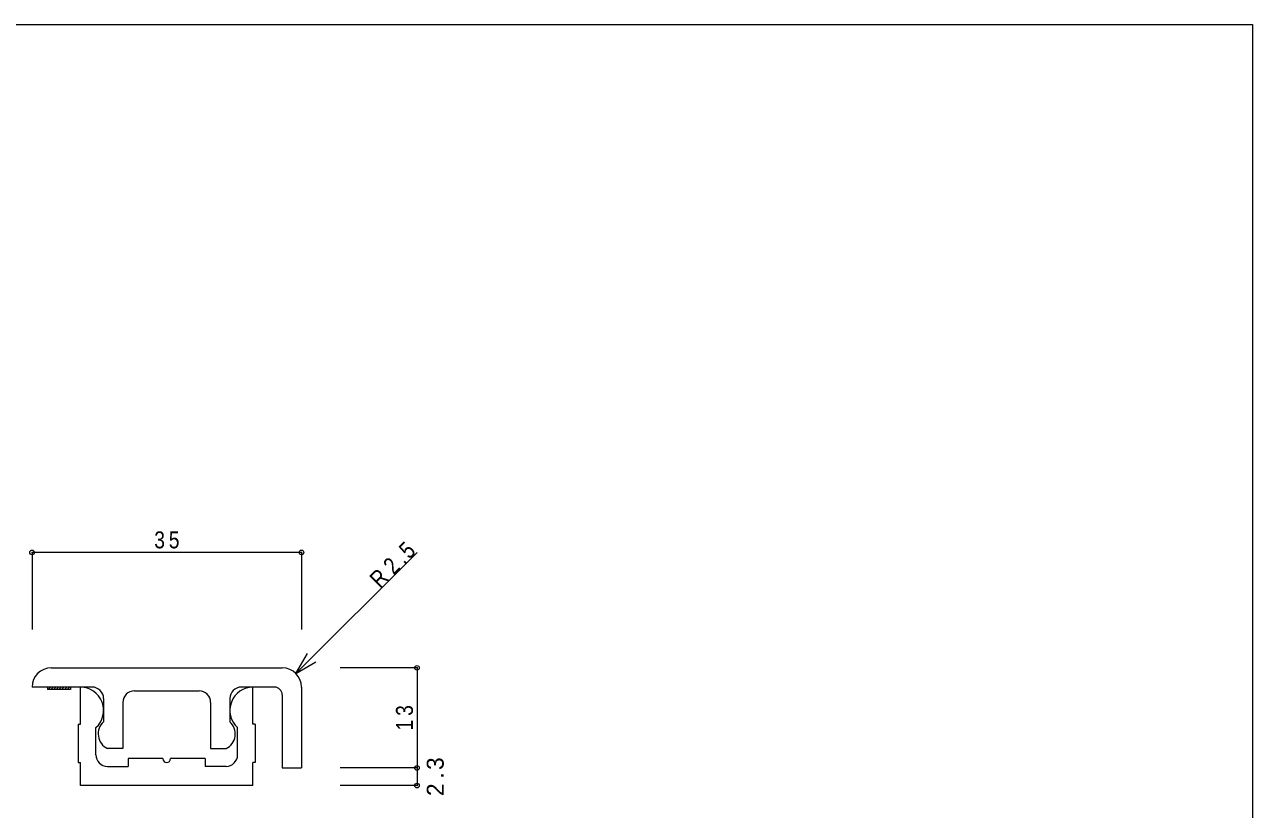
# Model space of a CAD drawing. Units: millimetres on the paper. Extents: x -141 to 141, y -98 to 98.
# Drawn here: x -18.5 to 141, y -4.5 to 97.5 of the extents above; entities that cross this region are included whole.
import ezdxf

# ---------------------------------------------------------------- set-up
doc = ezdxf.new("R2010")
doc.units = ezdxf.units.MM
doc.header["$PDMODE"] = 32
doc.header["$PDSIZE"] = 0.6
for name, color, linetype, lineweight in [('0-0_ＫＢ製品', 2, 'Continuous', 9), ('0-2_ハッチ', 7, 'Continuous', 9), ('0-3_寸法', 4, 'Continuous', 9), ('0-4_引出線字', 4, 'Continuous', 9), ('0-8_他製品', 7, 'Continuous', 9), ('0-A_ベース', 3, 'Continuous', 9), ('F-0_図面枠', 5, 'Continuous', 9)]:
    doc.layers.add(name, color=color, linetype=linetype, lineweight=lineweight)
doc.layers.add('0-5_文字', color=7, linetype='Continuous')
doc.styles.add('HGｺﾞｼｯｸM', font='')
doc.styles.get('HGｺﾞｼｯｸM').set_extended_font_data('HGｺﾞｼｯｸM')

msp = doc.modelspace()

# ---------------------------------------------------------------- linework, layer by layer
at = {"layer": '0-0_ＫＢ製品'}
for p, q in [((-15, 13.9), (15, 13.9)), ((-9.7, 11.4), (-17.5, 11.4)), ((14, 11.4), (9.7, 11.4)), ((17.5, 11.4), (17.5, 0.9)), ((-8.2, 9.9), (-8.2, 6.9)), ((-4.2, 10.9), (4.2, 10.9)), ((8.2, 9.9), (8.2, 6.9)), ((15, 10.4), (15, 0.9)), ((-5.7, 9.4), (-5.7, 3.4)), ((5.7, 9.4), (5.7, 3.4)), ((-5.7, 3.4), (-7.7, 3.4)), ((5.7, 3.4), (7.7, 3.4)), ((15, 0.9), (17.5, 0.9))]:
    msp.add_line(p, q, dxfattribs=at)
for centre, radius, start, end in [((-15, 11.4), 2.5, 90, 180), ((15, 11.4), 2.5, 0, 90), ((-9.7, 9.9), 1.5, 0, 90), ((9.7, 9.9), 1.5, 90, 180), ((14, 10.4), 1, 0, 90), ((-4.2, 9.4), 1.5, 90, 180), ((4.2, 9.4), 1.5, 0, 90), ((-6.765, 5.319), 2.135, 132.22964, 244.03094), ((6.765, 5.319), 2.135, 295.96906, 47.77036)]:
    msp.add_arc(centre, radius, start, end, dxfattribs=at)
at = {"layer": '0-2_ハッチ'}
for p, q in [((-15.5, 11.37), (-15.47, 11.4)), ((-15.417, 11.1), (-15.117, 11.4)), ((-15.063, 11.1), (-14.763, 11.4)), ((-14.709, 11.1), (-14.409, 11.4)), ((-14.356, 11.1), (-14.056, 11.4)), ((-14.002, 11.1), (-13.702, 11.4)), ((-13.649, 11.1), (-13.349, 11.4)), ((-13.295, 11.1), (-12.995, 11.4)), ((-12.942, 11.1), (-12.642, 11.4)), ((-12.588, 11.1), (-12.5, 11.188))]:
    msp.add_line(p, q, dxfattribs=at)
at = {"layer": '0-3_寸法'}
for p, q in [((17.5, 28.9), (-17.5, 28.9)), ((-17.5, 28.9), (-17.5, 18.9)), ((17.5, 28.9), (17.5, 18.9)), ((32.5, 13.9), (22.5, 13.9)), ((32.5, 13.9), (32.5, 0.9)), ((32.5, 0.9), (22.5, 0.9)), ((32.5, 0.9), (32.5, -1.4)), ((32.5, -1.4), (22.5, -1.4))]:
    msp.add_line(p, q, dxfattribs=at)
for p in [(-17.5, 28.9), (17.5, 28.9), (32.5, 13.9), (32.5, 0.9), (32.5, -1.4)]:
    msp.add_point(p, dxfattribs=at)
at = {"layer": '0-4_引出線字'}
for q in [(32.5, 28.9), (18.268, 15.766), (19.366, 14.668)]:
    msp.add_line((16.768, 13.168), q, dxfattribs=at)
at = {"layer": '0-8_他製品'}
msp.add_line((-15.5, 11.4), (-15.5, 11.1), dxfattribs=at)
msp.add_lwpolyline([(-12.5, 11.4), (-12.5, 11.1), (-15.5, 11.1)], dxfattribs=at)
at = {"layer": '0-A_ベース'}
for p, q in [((-11.2, 6.6), (-11.2, 11.4)), ((11.2, 6.6), (11.2, 11.4)), ((-11.5, 6.6), (-11.2, 6.6)), ((11.5, 6.6), (11.2, 6.6)), ((11.5, 6.6), (11.5, 1.6)), ((-9.2, 2.6), (-9.2, 6.14)), ((9.2, 2.6), (9.2, 6.14)), ((-11.2, -1.4), (-11.2, 1.6)), ((-5, 2.1), (-5, 1.1)), ((-0.5, 2.1), (-5, 2.1)), ((5, 2.1), (0.5, 2.1)), ((5, 2.1), (5, 1.1)), ((11.5, 1.6), (11.2, 1.6)), ((11.2, -1.4), (11.2, 1.6)), ((-7.7, 1.1), (-5, 1.1)), ((7.7, 1.1), (5, 1.1)), ((11.2, -1.4), (-11.2, -1.4))]:
    msp.add_line(p, q, dxfattribs=at)
msp.add_lwpolyline([(-11.5, 6.6), (-11.5, 1.6), (-11.2, 1.6)], dxfattribs=at)
for centre, radius, start, end in [((-11.217, 8.383), 3.017, 311.9511, 89.68522), ((11.217, 8.383), 3.017, 90.31478, 228.0489), ((-7.7, 2.6), 1.5, 180, 270), ((0, 2.1), 0.5, 180, 0), ((7.7, 2.6), 1.5, 270, 0)]:
    msp.add_arc(centre, radius, start, end, dxfattribs=at)
at = {"layer": 'F-0_図面枠'}
for p, q in [((-141, 97.5), (141, 97.5)), ((141, 97.5), (141, -97.5))]:
    msp.add_line(p, q, dxfattribs=at)

# ---------------------------------------------------------------- texts
at = {"layer": '0-3_寸法', "color": 7, "insert": (-1.625, 29.4), "char_height": 2.199, "attachment_point": 7, "style": 'HGｺﾞｼｯｸM'}
msp.add_mtext('\\T1.36;\\W0.85;35', dxfattribs=at)
at = {"layer": '0-3_寸法', "color": 7, "char_height": 2.199, "attachment_point": 7, "rotation": 90, "style": 'HGｺﾞｼｯｸM'}
for s, insert in [('\\T1.36;\\W0.85;13', (32, 5.775)), ('\\T1.38;2.3', (36, -2.75))]:
    msp.add_mtext(s, dxfattribs=dict(at, insert=insert))
at = {"layer": '0-5_文字', "insert": (27.727, 24.127), "char_height": 2.199, "attachment_point": 7, "rotation": 45, "style": 'HGｺﾞｼｯｸM'}
msp.add_mtext('\\T1.38;\\W0.85;R2.5', dxfattribs=at)

doc.saveas('drawing.dxf')
